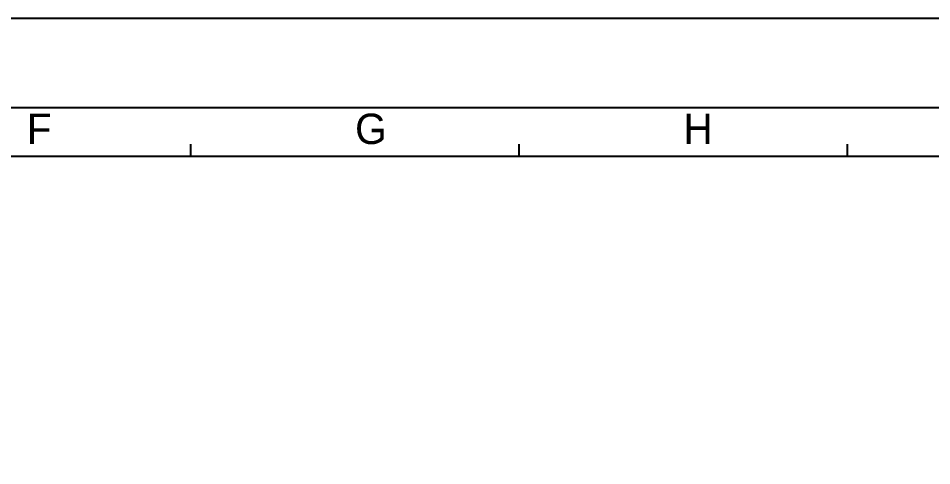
# Model space of a CAD drawing. Header units: millimetres. Extents: x 0 to 594, y 0 to 420.
# Drawn here: x 322 to 472.3, y 346.4 to 420 of the extents above; entities that cross this region are included whole.
import ezdxf

# ---------------------------------------------------------------- set-up
doc = ezdxf.new("R2010")
doc.units = ezdxf.units.MM
doc.header["$LTSCALE"] = 32.67
doc.layers.get('0').update_dxf_attribs({"linetype": 'CONTINUOUS'})
doc.styles.get("Standard").update_dxf_attribs({"font": 'txt', "width": 0.8})
doc.styles.add('TEXTSTYLE_2', font='txt')
doc.dimstyles.get("Standard").update_dxf_attribs({"dimtxt": 2.5, "dimasz": 3, "dimexe": 1.5, "dimexo": 1.2, "dimtad": 1, "dimdsep": 46, "dimtxsty": 'STANDARD', "dimblk": '_FILLED', "dimblk1": '_FILLED', "dimblk2": '_FILLED', "dimcen": 0.09, "dimazin": 2, "dimtol": 1, "dimtp": 0.01, "dimtm": 0.01, "dimtfac": 1, "dimtofl": 0, "dimtmove": 0, "dimatfit": 3, "dimldrblk": '_FILLED', "dimfxl": 1, "dimtolj": 1, "dimarcsym": 0})

# ---------------------------------------------------------------- blocks, each defined once
blk = doc.blocks.new('_FILLED')
at = {"color": 0, "linetype": 'BYBLOCK'}
blk.add_solid([(0, 0), (-1, 0.167), (-1, -0.167)], dxfattribs=at)

msp = doc.modelspace()

# ---------------------------------------------------------------- linework, layer by layer
at = {"color": 7, "linetype": 'CONTINUOUS'}
for p, q in [((0, 420), (594, 420)), ((20.422, 405.309), (571.422, 405.309)), ((350.422, 397.309), (350.422, 399.309)), ((404.422, 397.309), (404.422, 399.309)), ((458.422, 397.309), (458.422, 399.309)), ((26.422, 397.309), (564.922, 397.309))]:
    msp.add_line(p, q, dxfattribs=at)

# ---------------------------------------------------------------- texts
at = {"color": 7, "linetype": 'CONTINUOUS', "char_height": 5, "width": 5, "attachment_point": 1, "line_spacing_factor": 0.9, "style": 'TEXTSTYLE_2'}
for s, insert in [('F', (323.422, 404.309)), ('G', (377.422, 404.309)), ('H', (431.422, 404.309))]:
    msp.add_mtext(s, dxfattribs=dict(at, insert=insert))

# ---------------------------------------------------------------- leaders
at = {"color": 7, "linetype": 'CONTINUOUS'}
msp.add_leader([(353.044, 277.671), (291.42, 357.233), (288.42, 357.233)], dimstyle='STANDARD', override={"dimtad": 0}, dxfattribs=at)

doc.saveas('drawing.dxf')
